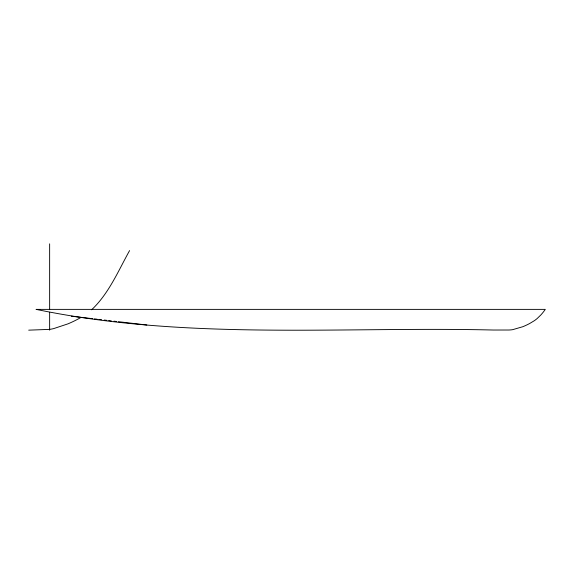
<?xml version="1.0" encoding="UTF-8"?>
<svg xmlns="http://www.w3.org/2000/svg" width="574" height="574" viewBox="0 0 574 574"><rect width="100%" height="100%" fill="white"/><g stroke="black" fill="none" stroke-linecap="round" stroke-linejoin="round"><path stroke-width="0.86" d="M129.581 250.594C118.215 270.971 108.888 293.529 91.596 309.802M80.683 317.601L78.05 319.058A123.919 123.919 0 0 1 68.019 323.836L53.49 328.658A53.691 53.691 0 0 1 49.429 329.39L28.7 330.158M36.241 309.379L545.293 309.379L543.8 311.424A52.621 52.621 0 0 1 540.78 315.018L537.178 318.513A35.416 35.416 0 0 1 534.315 320.715L529.73 323.471A74.197 74.197 0 0 1 522.792 326.721L512.582 329.684A39.412 39.412 0 0 1 508.944 330.014L493.346 330.028C341.021 326.405 186.414 340.612 36.133 309.379M71.384 316.209L92.687 318.699M94.459 318.907L97.121 319.216M98.893 319.424L101.555 319.732M104.224 320.041L106.886 320.357M108.658 320.565L111.32 320.873M113.982 321.182L116.644 321.497M118.423 321.698L146.822 325.013M49.637 243.842L49.637 309.702M49.637 312.278L49.637 330.158"/></g></svg>
